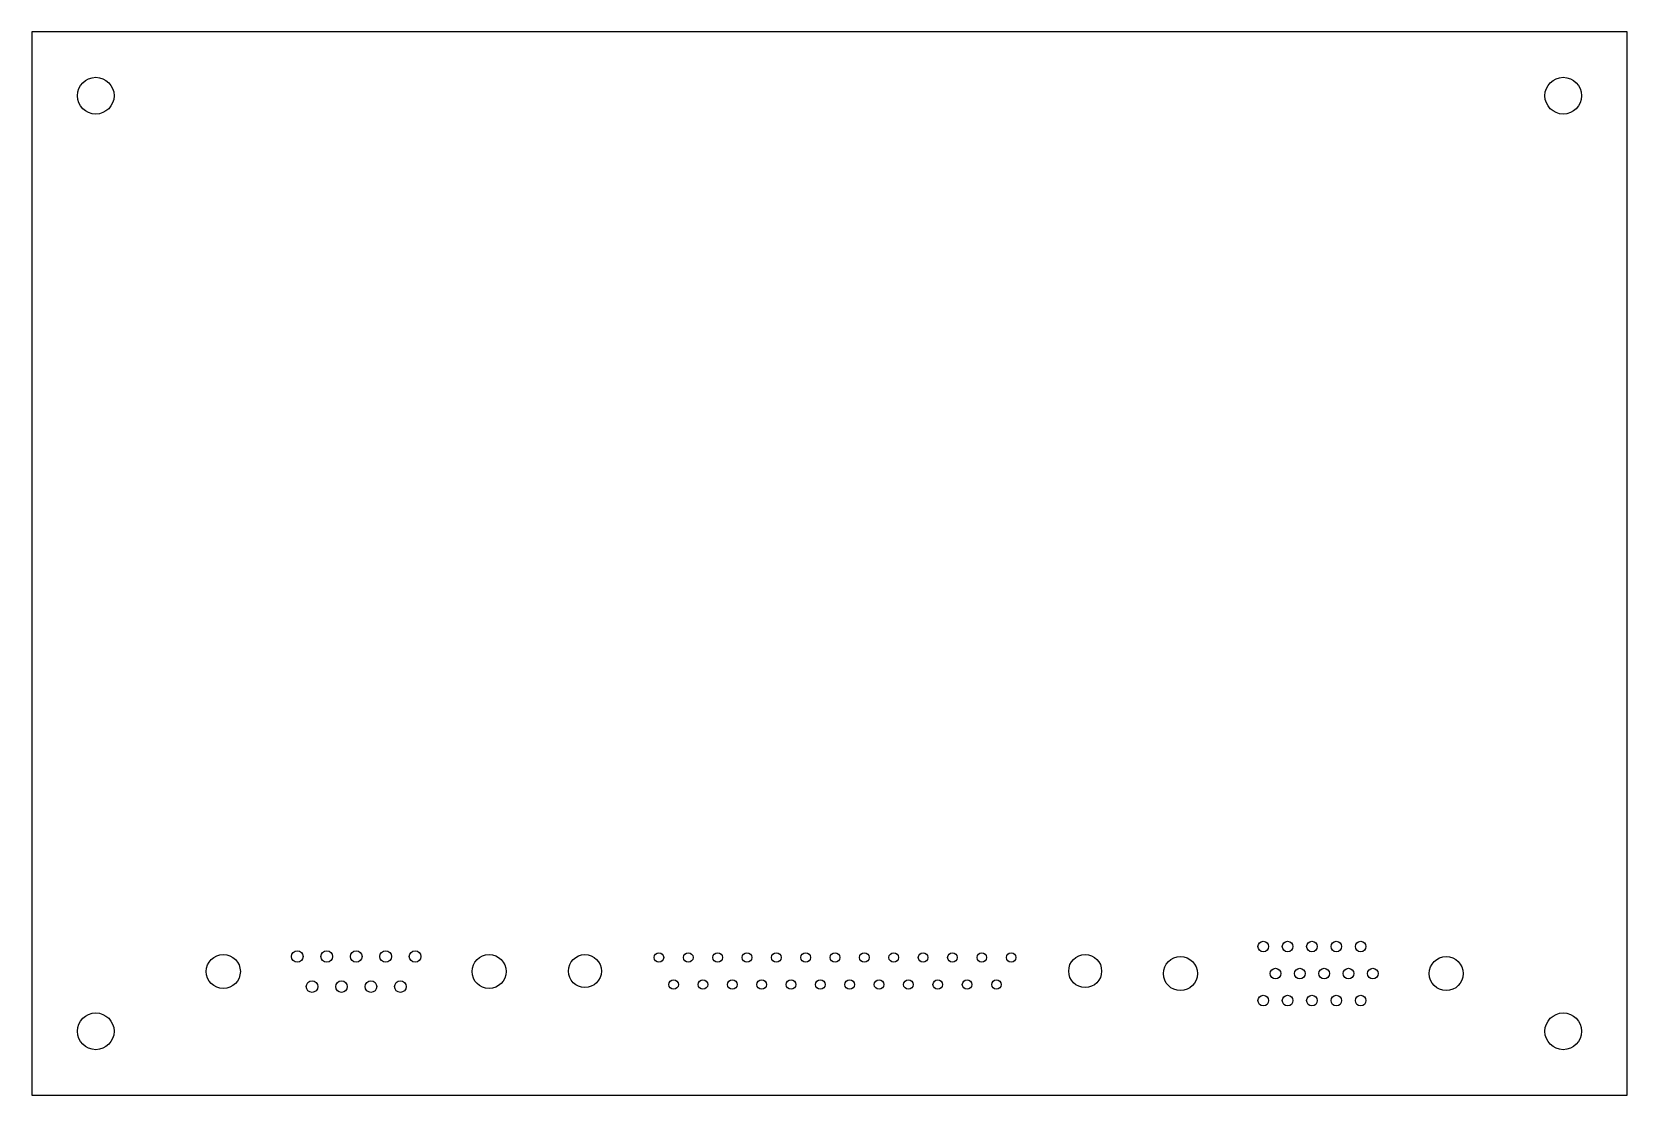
# Model space of a CAD drawing. Header units: millimetres. Extents: x 0 to 150, y 0 to 100.
import ezdxf

# ---------------------------------------------------------------- set-up
doc = ezdxf.new("R2010")
doc.units = ezdxf.units.MM

msp = doc.modelspace()

# ---------------------------------------------------------------- linework, layer by layer
at = {"color": 7, "linetype": 'Continuous', "lineweight": 25}
for p, q in [((150, 100), (0, 100)), ((0, 100), (0, 0)), ((150, 0), (150, 100)), ((0, 0), (150, 0))]:
    msp.add_line(p, q, dxfattribs=at)
for centre, radius in [((6, 94), 1.727), ((144, 94), 1.727), ((24.955, 13.04), 0.545), ((27.725, 13.04), 0.545), ((30.495, 13.04), 0.545), ((33.265, 13.04), 0.545), ((36.035, 13.04), 0.545), ((115.788, 13.97), 0.5), ((118.078, 13.97), 0.5), ((120.368, 13.97), 0.5), ((122.658, 13.97), 0.5), ((124.948, 13.97), 0.5), ((18, 11.62), 1.6), ((42.99, 11.62), 1.6), ((52, 11.67), 1.55), ((58.96, 12.94), 0.45), ((61.72, 12.94), 0.45), ((64.48, 12.94), 0.45), ((67.24, 12.94), 0.45), ((70, 12.94), 0.45), ((72.76, 12.94), 0.45), ((75.52, 12.94), 0.45), ((78.28, 12.94), 0.45), ((81.04, 12.94), 0.45), ((83.8, 12.94), 0.45), ((86.56, 12.94), 0.45), ((89.32, 12.94), 0.45), ((92.08, 12.94), 0.45), ((99.04, 11.67), 1.55), ((108, 11.43), 1.6), ((132.99, 11.43), 1.6), ((26.34, 10.2), 0.545), ((29.11, 10.2), 0.545), ((31.88, 10.2), 0.545), ((34.65, 10.2), 0.545), ((60.34, 10.4), 0.45), ((63.1, 10.4), 0.45), ((65.86, 10.4), 0.45), ((68.62, 10.4), 0.45), ((71.38, 10.4), 0.45), ((74.14, 10.4), 0.45), ((76.9, 10.4), 0.45), ((79.66, 10.4), 0.45), ((82.42, 10.4), 0.45), ((85.18, 10.4), 0.45), ((87.94, 10.4), 0.45), ((90.7, 10.4), 0.45), ((116.933, 11.43), 0.5), ((119.223, 11.43), 0.5), ((121.513, 11.43), 0.5), ((123.803, 11.43), 0.5), ((126.093, 11.43), 0.5), ((115.788, 8.89), 0.5), ((118.078, 8.89), 0.5), ((120.368, 8.89), 0.5), ((122.658, 8.89), 0.5), ((124.948, 8.89), 0.5), ((6, 6), 1.727), ((144, 6), 1.727)]:
    msp.add_circle(centre, radius, dxfattribs=at)

doc.saveas('drawing.dxf')
